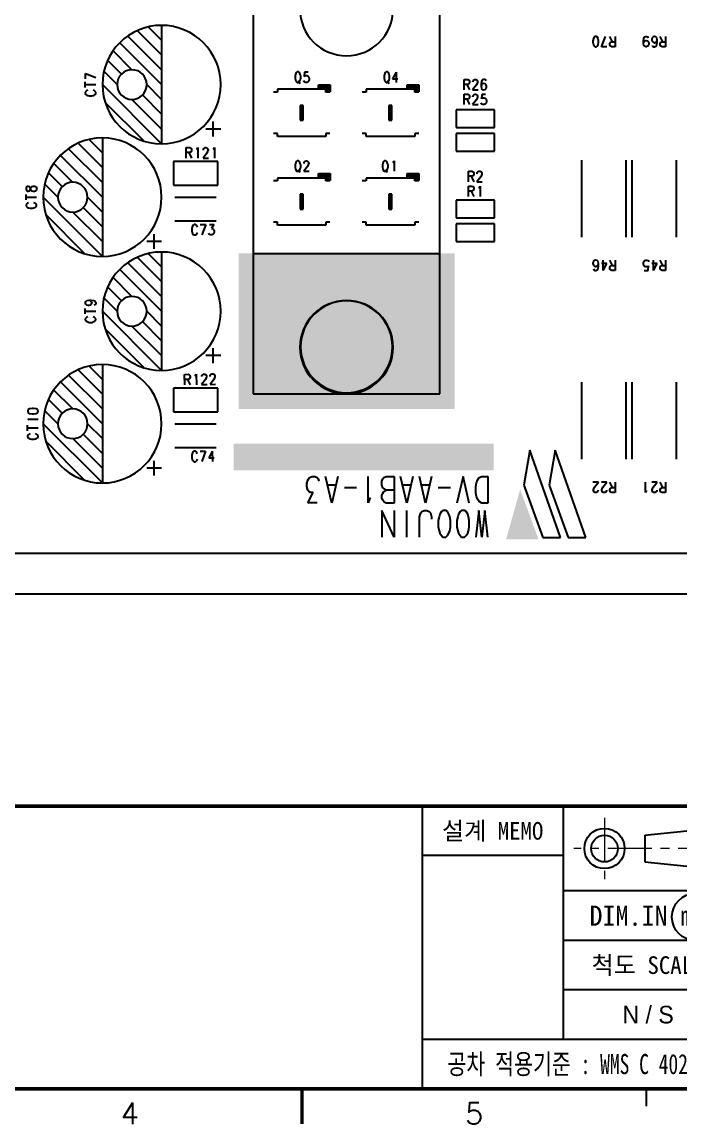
# Model space of a CAD drawing. Extents: x 295 to 953, y 10 to 290.
# Drawn here: x 647.4 to 740.5, y 9.8 to 165.9 of the extents above; entities that cross this region are included whole.
import ezdxf
from ezdxf.enums import TextEntityAlignment as Align

# ---------------------------------------------------------------- set-up
doc = ezdxf.new("R2010")
doc.units = 0
doc.header["$LTSCALE"] = 5
doc.header["$MEASUREMENT"] = 0
doc.linetypes.add('CENTER', pattern=[2, 1.25, -0.25, 0.25, -0.25])
doc.layers.get('0').update_dxf_attribs({"linetype": 'CONTINUOUS', "lineweight": 25})
doc.layers.add('2', color=2, linetype='CENTER', lineweight=13)
for name, color, linetype in [('BOTTOM_SILK_GBR', 5, 'CONTINUOUS'), ('SHEET', 3, 'CONTINUOUS'), ('문자', 4, 'CONTINUOUS'), ('테두리', 3, 'CONTINUOUS')]:
    doc.layers.add(name, color=color, linetype=linetype)
doc.styles.get("Standard").update_dxf_attribs({"font": 'simplex.shx'})
doc.styles.add('굴림', font='')
doc.styles.add('굴림체', font='')
doc.styles.get('굴림').set_extended_font_data('Gulim')
doc.styles.get('굴림체').set_extended_font_data('GulimChe')

# ---------------------------------------------------------------- blocks, each defined once
blk = doc.blocks.new('C')
at = {"layer": '2'}
for p, q in [((252.83, 53.35), (252.83, 44.65)), ((269.53, 49), (248.48, 49))]:
    blk.add_line(p, q, dxfattribs=at)
at = {"layer": 'SHEET'}
for p, q in [((227, 55), (227, 15)), ((247, 55), (247, 22)), ((247, 48), (227, 48)), ((333, 43), (247, 43)), ((333, 36), (247, 36)), ((311, 29), (247, 29)), ((311, 22), (227, 22))]:
    blk.add_line(p, q, dxfattribs=at)
at = {"layer": 'SHEET', "color": 4}
for p, q in [((258.53, 50.9), (268.03, 51.85)), ((258.53, 50.9), (258.53, 47.1)), ((258.53, 47.1), (268.03, 46.15))]:
    blk.add_line(p, q, dxfattribs=at)
for radius in [2.85, 1.9]:
    blk.add_circle((252.83, 49), radius, dxfattribs=at)
at = {"layer": 'SHEET'}
blk.add_circle((265.7, 39.32), 3.32, dxfattribs=at)
at = {"layer": '테두리'}
for points, const_width in [([(15, 285), (15, 15), (405, 15), (405, 285), (15, 285)], 0.5), ([(15, 55), (405, 55)], 0.5), ([(210, 10), (210, 15)], 0.5), ([(258.75, 12.5), (258.75, 15)], 0.3)]:
    blk.add_lwpolyline(points, dxfattribs=dict(at, const_width=const_width))
at = {"layer": '문자', "style": '굴림체'}
for s, height, p in [('설계 MEMO', 2.5, (237, 51.5)), ('DIM.IN mm', 2.85, (259, 39.5)), ('척도 SCALE', 2.5, (259, 32.5))]:
    blk.add_text(s, height=height, dxfattribs=at).set_placement(p, align=Align.MIDDLE_CENTER)
at = {"layer": '문자', "style": '굴림체', "width": 0.75}
blk.add_text('공차 적용기준 : WMS C 40201', height=2.85, dxfattribs=at).set_placement((249, 18.5), align=Align.MIDDLE_CENTER)
at = {"layer": '문자'}
for s, p in [('4', (185.62, 11.5)), ('5', (234.38, 11.5))]:
    blk.add_text(s, height=3, dxfattribs=at).set_placement(p, align=Align.MIDDLE)

msp = doc.modelspace()

# ---------------------------------------------------------------- linework, layer by layer
at = {"layer": 'BOTTOM_SILK_GBR', "color": 0}
for p, q in [((680.09, 222.22), (680.09, 113.32)), ((706.49, 113.32), (706.49, 222.22)), ((667.1, 159.18), (662.28, 164)), ((667.1, 161.28), (663.75, 164.63)), ((667.1, 163.37), (665.21, 165.26)), ((667.1, 165.47), (667.1, 148.7)), ((661.23, 162.95), (667.1, 157.09)), ((728.24, 163.63), (728.18, 163.27)), ((728.18, 163.27), (728.18, 163.07)), ((728.18, 163.07), (728.24, 162.71)), ((728.35, 163.84), (728.24, 163.63)), ((728.24, 162.71), (728.35, 162.51)), ((728.51, 163.9), (728.35, 163.84)), ((728.35, 162.51), (728.51, 162.44)), ((728.62, 163.9), (728.51, 163.9)), ((728.51, 162.44), (728.62, 162.44)), ((728.79, 163.84), (728.62, 163.9)), ((728.62, 162.44), (728.79, 162.51)), ((728.9, 163.63), (728.79, 163.84)), ((728.79, 162.51), (728.9, 162.71)), ((728.95, 163.27), (728.9, 163.63)), ((728.9, 162.71), (728.95, 163.07)), ((728.95, 163.07), (728.95, 163.27)), ((729.37, 162.44), (729.93, 163.9)), ((730.14, 162.44), (729.37, 162.44)), ((730.95, 163.14), (730.56, 163.9)), ((730.56, 162.85), (730.62, 162.98)), ((730.56, 162.71), (730.56, 162.85)), ((730.62, 162.58), (730.56, 162.71)), ((730.62, 162.98), (730.67, 163.07)), ((730.67, 162.51), (730.62, 162.58)), ((730.67, 163.07), (730.83, 163.14)), ((730.83, 162.42), (730.67, 162.51)), ((730.83, 163.14), (731.33, 163.14)), ((731.33, 163.9), (731.33, 162.42)), ((735.31, 163.27), (735.37, 163.63)), ((735.31, 162.91), (735.31, 163.27)), ((735.31, 162.91), (735.37, 163.14)), ((735.37, 162.64), (735.31, 162.91)), ((735.37, 163.63), (735.48, 163.84)), ((735.37, 163.14), (735.48, 163.27)), ((735.48, 162.51), (735.37, 162.64)), ((735.48, 163.84), (735.67, 163.9)), ((735.48, 163.27), (735.67, 163.34)), ((735.67, 162.44), (735.48, 162.51)), ((735.67, 163.9), (735.78, 163.9)), ((735.67, 163.34), (735.72, 163.34)), ((735.72, 162.44), (735.67, 162.44)), ((735.72, 163.34), (735.9, 163.27)), ((735.9, 162.51), (735.72, 162.44)), ((735.78, 163.9), (735.96, 163.84)), ((735.9, 163.27), (736.02, 163.14)), ((736.02, 162.64), (735.9, 162.51)), ((735.96, 163.84), (736.02, 163.7)), ((736.02, 163.14), (736.08, 162.91)), ((736.08, 162.85), (736.02, 162.64)), ((736.08, 162.91), (736.08, 162.85)), ((736.56, 163.7), (736.49, 163.5)), ((736.49, 163.5), (736.49, 163.41)), ((736.49, 163.41), (736.56, 163.21)), ((736.68, 163.84), (736.56, 163.7)), ((736.56, 163.21), (736.68, 163.07)), ((736.56, 162.64), (736.62, 162.51)), ((736.62, 162.51), (736.8, 162.44)), ((736.86, 163.9), (736.68, 163.84)), ((736.68, 163.07), (736.86, 163.01)), ((736.8, 162.44), (736.91, 162.44)), ((736.91, 163.9), (736.86, 163.9)), ((736.86, 163.01), (736.91, 163.01)), ((737.09, 163.84), (736.91, 163.9)), ((736.91, 163.01), (737.09, 163.07)), ((736.91, 162.44), (737.09, 162.51)), ((737.21, 163.7), (737.09, 163.84)), ((737.09, 163.07), (737.21, 163.21)), ((737.09, 162.51), (737.21, 162.71)), ((737.27, 163.41), (737.21, 163.7)), ((737.21, 163.21), (737.27, 163.41)), ((737.21, 162.71), (737.27, 163.07)), ((737.27, 163.07), (737.27, 163.41)), ((738.08, 163.14), (737.68, 163.9)), ((737.68, 162.85), (737.74, 162.98)), ((737.68, 162.71), (737.68, 162.85)), ((737.74, 162.58), (737.68, 162.71)), ((737.74, 162.98), (737.8, 163.07)), ((737.8, 162.51), (737.74, 162.58)), ((737.8, 163.07), (737.96, 163.14)), ((737.96, 162.42), (737.8, 162.51)), ((737.96, 163.14), (738.45, 163.14)), ((738.45, 163.9), (738.45, 162.42)), ((662.91, 159.18), (660.18, 161.9)), ((731.33, 162.42), (730.83, 162.42)), ((738.45, 162.42), (737.96, 162.42)), ((661.44, 158.55), (659.56, 160.44)), ((656.32, 157.89), (656.32, 158.66)), ((656.32, 158.66), (657.78, 158.1)), ((660.81, 157.09), (658.93, 158.97)), ((686.07, 158.52), (686.03, 158.31)), ((686.03, 158.31), (686.03, 157.95)), ((686.03, 157.95), (686.07, 157.75)), ((686.12, 158.65), (686.07, 158.52)), ((686.07, 157.75), (686.12, 157.59)), ((686.22, 158.78), (686.12, 158.65)), ((686.31, 158.88), (686.22, 158.78)), ((686.51, 158.88), (686.31, 158.88)), ((686.6, 158.78), (686.51, 158.88)), ((686.7, 158.65), (686.6, 158.78)), ((686.74, 158.52), (686.7, 158.65)), ((686.7, 157.59), (686.74, 157.75)), ((686.8, 158.31), (686.74, 158.52)), ((686.74, 157.75), (686.8, 157.95)), ((686.8, 157.95), (686.8, 158.31)), ((687.32, 158.85), (687.27, 158.22)), ((687.27, 158.22), (687.32, 158.29)), ((687.87, 158.85), (687.32, 158.85)), ((687.32, 158.29), (687.49, 158.36)), ((687.49, 158.36), (687.65, 158.36)), ((687.65, 158.36), (687.82, 158.29)), ((687.82, 158.29), (687.93, 158.16)), ((687.93, 158.16), (687.99, 157.95)), ((687.99, 157.79), (687.93, 157.59)), ((687.99, 157.95), (687.99, 157.79)), ((698.65, 158.52), (698.6, 158.31)), ((698.6, 158.31), (698.6, 157.95)), ((698.6, 157.95), (698.65, 157.75)), ((698.69, 158.65), (698.65, 158.52)), ((698.65, 157.75), (698.69, 157.59)), ((698.79, 158.78), (698.69, 158.65)), ((698.89, 158.88), (698.79, 158.78)), ((699.08, 158.88), (698.89, 158.88)), ((699.17, 158.78), (699.08, 158.88)), ((699.27, 158.65), (699.17, 158.78)), ((699.32, 158.52), (699.27, 158.65)), ((699.27, 157.59), (699.32, 157.75)), ((699.37, 158.31), (699.32, 158.52)), ((699.32, 157.75), (699.37, 157.95)), ((699.37, 157.95), (699.37, 158.31)), ((700.3, 158.85), (699.79, 157.89)), ((699.79, 157.89), (700.56, 157.89)), ((700.3, 158.85), (700.3, 157.39)), ((709.95, 156.34), (709.95, 157.83)), ((709.95, 157.83), (710.45, 157.83)), ((710.45, 157.83), (710.61, 157.74)), ((711.3, 157.74), (711.41, 157.83)), ((711.41, 157.83), (711.63, 157.83)), ((711.63, 157.83), (711.74, 157.74)), ((712.68, 157.8), (712.5, 157.74)), ((712.8, 157.8), (712.68, 157.8)), ((712.97, 157.74), (712.8, 157.8)), ((656.3, 156.7), (656.3, 157.47)), ((656.3, 157.09), (657.78, 157.09)), ((656.52, 156.23), (656.39, 156.12)), ((656.66, 156.28), (656.52, 156.23)), ((657.58, 156.23), (657.42, 156.28)), ((657.72, 156.12), (657.58, 156.23)), ((667.1, 148.7), (658.72, 157.09)), ((667.1, 154.99), (665, 157.09)), ((683.52, 156.44), (683.52, 156.03)), ((690.37, 156.44), (683.52, 156.44)), ((686.12, 157.59), (686.22, 157.46)), ((686.22, 157.46), (686.31, 157.39)), ((686.31, 157.39), (686.51, 157.39)), ((686.46, 157.66), (686.74, 157.26)), ((686.51, 157.39), (686.6, 157.46)), ((686.6, 157.46), (686.7, 157.59)), ((687.27, 157.53), (687.22, 157.66)), ((687.32, 157.46), (687.27, 157.53)), ((687.49, 157.39), (687.32, 157.46)), ((687.65, 157.39), (687.49, 157.39)), ((687.82, 157.46), (687.65, 157.39)), ((687.93, 157.59), (687.82, 157.46)), ((689.31, 156.57), (689.31, 157.06)), ((689.31, 157.06), (690.96, 157.06)), ((689.31, 156.9), (689.31, 157.06)), ((690.79, 156.9), (689.31, 156.9)), ((689.31, 156.73), (690.63, 156.73)), ((689.31, 156.57), (689.31, 156.73)), ((690.46, 156.57), (689.31, 156.57)), ((690.37, 156.03), (690.37, 156.44)), ((690.46, 156.07), (690.46, 156.57)), ((690.63, 156.73), (690.63, 156.07)), ((690.79, 156.07), (690.79, 156.9)), ((690.96, 157.06), (690.96, 156.07)), ((696.09, 156.44), (696.09, 156.03)), ((702.94, 156.44), (696.09, 156.44)), ((698.69, 157.59), (698.79, 157.46)), ((698.79, 157.46), (698.89, 157.39)), ((698.89, 157.39), (699.08, 157.39)), ((699.03, 157.66), (699.32, 157.26)), ((699.08, 157.39), (699.17, 157.46)), ((699.17, 157.46), (699.27, 157.59)), ((701.88, 156.57), (701.88, 157.06)), ((701.88, 157.06), (703.53, 157.06)), ((701.88, 156.9), (701.88, 157.06)), ((703.37, 156.9), (701.88, 156.9)), ((701.88, 156.73), (703.2, 156.73)), ((701.88, 156.57), (701.88, 156.73)), ((703.04, 156.57), (701.88, 156.57)), ((702.94, 156.03), (702.94, 156.44)), ((703.04, 156.07), (703.04, 156.57)), ((703.2, 156.73), (703.2, 156.07)), ((703.37, 156.07), (703.37, 156.9)), ((703.53, 157.06), (703.53, 156.07)), ((710.45, 157.11), (709.95, 157.11)), ((710.33, 157.11), (710.72, 156.34)), ((710.61, 157.18), (710.45, 157.11)), ((710.61, 157.74), (710.66, 157.67)), ((710.66, 157.27), (710.61, 157.18)), ((710.66, 157.67), (710.72, 157.54)), ((710.72, 157.4), (710.66, 157.27)), ((710.72, 157.54), (710.72, 157.4)), ((711.69, 157.04), (711.14, 156.34)), ((711.14, 156.34), (711.91, 156.34)), ((711.19, 157.54), (711.25, 157.67)), ((711.19, 157.47), (711.19, 157.54)), ((711.25, 157.67), (711.3, 157.74)), ((711.8, 157.27), (711.69, 157.04)), ((711.74, 157.74), (711.8, 157.67)), ((711.8, 157.67), (711.85, 157.54)), ((711.85, 157.4), (711.8, 157.27)), ((711.85, 157.54), (711.85, 157.4)), ((712.38, 157.54), (712.33, 157.18)), ((712.33, 157.18), (712.33, 156.84)), ((712.38, 157.04), (712.33, 156.84)), ((712.33, 156.84), (712.38, 156.55)), ((712.5, 157.74), (712.38, 157.54)), ((712.5, 157.18), (712.38, 157.04)), ((712.38, 156.55), (712.5, 156.41)), ((712.68, 157.24), (712.5, 157.18)), ((712.5, 156.41), (712.68, 156.34)), ((712.74, 157.24), (712.68, 157.24)), ((712.68, 156.34), (712.74, 156.34)), ((712.91, 157.18), (712.74, 157.24)), ((712.74, 156.34), (712.91, 156.41)), ((713.04, 157.04), (712.91, 157.18)), ((712.91, 156.41), (713.04, 156.55)), ((713.04, 157.6), (712.97, 157.74)), ((713.1, 156.84), (713.04, 157.04)), ((713.04, 156.55), (713.1, 156.75)), ((713.1, 156.75), (713.1, 156.84)), ((656.39, 156.12), (656.3, 156.02)), ((656.3, 156.02), (656.3, 155.81)), ((656.3, 155.81), (656.39, 155.71)), ((656.39, 155.71), (656.52, 155.61)), ((656.52, 155.61), (656.66, 155.56)), ((656.66, 155.56), (656.86, 155.51)), ((656.86, 155.51), (657.22, 155.51)), ((657.22, 155.51), (657.42, 155.56)), ((657.42, 155.56), (657.58, 155.61)), ((657.58, 155.61), (657.72, 155.71)), ((657.78, 156.02), (657.72, 156.12)), ((657.72, 155.71), (657.78, 155.81)), ((657.78, 155.81), (657.78, 156.02)), ((667.1, 150.8), (662.91, 154.99)), ((667.1, 152.89), (664.38, 155.62)), ((683.52, 156.03), (682.94, 156.03)), ((690.94, 156.03), (690.37, 156.03)), ((690.96, 156.07), (690.46, 156.07)), ((690.63, 156.07), (690.79, 156.07)), ((696.09, 156.03), (695.51, 156.03)), ((703.52, 156.03), (702.94, 156.03)), ((703.53, 156.07), (703.04, 156.07)), ((703.2, 156.07), (703.37, 156.07)), ((709.95, 154.25), (709.95, 155.73)), ((709.95, 155.73), (710.45, 155.73)), ((710.45, 155.01), (709.95, 155.01)), ((710.33, 155.01), (710.72, 154.25)), ((710.45, 155.73), (710.61, 155.64)), ((710.61, 155.08), (710.45, 155.01)), ((710.61, 155.64), (710.66, 155.58)), ((710.66, 155.17), (710.61, 155.08)), ((710.66, 155.58), (710.72, 155.44)), ((710.72, 155.3), (710.66, 155.17)), ((710.72, 155.44), (710.72, 155.3)), ((711.69, 154.95), (711.14, 154.25)), ((711.19, 155.44), (711.25, 155.58)), ((711.19, 155.37), (711.19, 155.44)), ((711.25, 155.58), (711.3, 155.64)), ((711.3, 155.64), (711.41, 155.73)), ((711.41, 155.73), (711.63, 155.73)), ((711.63, 155.73), (711.74, 155.64)), ((711.8, 155.17), (711.69, 154.95)), ((711.74, 155.64), (711.8, 155.58)), ((711.8, 155.58), (711.85, 155.44)), ((711.85, 155.3), (711.8, 155.17)), ((711.85, 155.44), (711.85, 155.3)), ((712.44, 155.71), (712.38, 155.08)), ((712.38, 155.08), (712.44, 155.15)), ((712.98, 155.71), (712.44, 155.71)), ((712.44, 155.15), (712.6, 155.21)), ((712.6, 155.21), (712.76, 155.21)), ((712.76, 155.21), (712.93, 155.15)), ((712.93, 155.15), (713.04, 155.01)), ((713.04, 155.01), (713.1, 154.81)), ((713.1, 154.65), (713.04, 154.45)), ((713.1, 154.81), (713.1, 154.65)), ((664.59, 149.12), (659.14, 154.57)), ((686.73, 154.15), (686.73, 152.06)), ((687.15, 154.15), (686.73, 154.15)), ((686.94, 152.06), (686.94, 154.15)), ((687.15, 152.06), (687.15, 154.15)), ((699.3, 154.15), (699.3, 152.06)), ((699.72, 154.15), (699.3, 154.15)), ((699.51, 152.06), (699.51, 154.15)), ((699.72, 152.06), (699.72, 154.15)), ((708.8, 153.52), (708.8, 151.01)), ((714.25, 153.52), (708.8, 153.52)), ((711.14, 154.25), (711.91, 154.25)), ((712.38, 154.38), (712.33, 154.52)), ((712.44, 154.31), (712.38, 154.38)), ((712.6, 154.25), (712.44, 154.31)), ((712.76, 154.25), (712.6, 154.25)), ((712.93, 154.31), (712.76, 154.25)), ((713.04, 154.45), (712.93, 154.31)), ((714.25, 151.01), (714.25, 153.52)), ((674.43, 149.75), (674.43, 151.85)), ((686.73, 152.06), (687.15, 152.06)), ((699.3, 152.06), (699.72, 152.06)), ((675.48, 150.8), (673.39, 150.8)), ((683.52, 150.18), (682.94, 150.18)), ((683.52, 149.76), (683.52, 150.18)), ((690.37, 150.18), (690.37, 149.76)), ((690.94, 150.18), (690.37, 150.18)), ((696.09, 150.18), (695.51, 150.18)), ((696.09, 149.76), (696.09, 150.18)), ((702.94, 150.18), (702.94, 149.76)), ((703.52, 150.18), (702.94, 150.18)), ((708.8, 151.01), (714.25, 151.01)), ((708.8, 150.17), (708.8, 147.66)), ((714.25, 150.17), (708.8, 150.17)), ((714.25, 147.66), (714.25, 150.17)), ((658.72, 145.35), (655.37, 148.7)), ((658.72, 147.45), (656.83, 149.33)), ((658.72, 149.54), (658.72, 132.78)), ((690.37, 149.76), (683.52, 149.76)), ((702.94, 149.76), (696.09, 149.76)), ((652.85, 147.03), (658.72, 141.16)), ((658.72, 143.25), (653.9, 148.07)), ((670.59, 146.7), (670.59, 148.19)), ((670.59, 148.19), (671.08, 148.19)), ((671.08, 147.47), (670.59, 147.47)), ((670.97, 147.47), (671.36, 146.7)), ((671.08, 148.19), (671.25, 148.1)), ((671.25, 147.54), (671.08, 147.47)), ((671.25, 148.1), (671.3, 148.03)), ((671.3, 147.63), (671.25, 147.54)), ((671.3, 148.03), (671.36, 147.9)), ((671.36, 147.76), (671.3, 147.63)), ((671.36, 147.9), (671.36, 147.76)), ((672.08, 147.9), (672.14, 147.96)), ((672.14, 147.96), (672.23, 148.17)), ((672.23, 148.17), (672.23, 146.7)), ((673.51, 147.4), (672.97, 146.7)), ((673.02, 147.9), (673.07, 148.03)), ((673.02, 147.83), (673.02, 147.9)), ((673.07, 148.03), (673.13, 148.1)), ((673.13, 148.1), (673.24, 148.19)), ((673.24, 148.19), (673.46, 148.19)), ((673.46, 148.19), (673.57, 148.1)), ((673.62, 147.63), (673.51, 147.4)), ((673.57, 148.1), (673.62, 148.03)), ((673.62, 148.03), (673.68, 147.9)), ((673.68, 147.76), (673.62, 147.63)), ((673.68, 147.9), (673.68, 147.76)), ((674.46, 147.9), (674.52, 147.96)), ((674.52, 147.96), (674.61, 148.17)), ((674.61, 148.17), (674.61, 146.7)), ((708.8, 147.66), (714.25, 147.66)), ((654.53, 143.25), (651.8, 145.98)), ((668.78, 146.19), (668.78, 142.84)), ((675.06, 146.19), (668.78, 146.19)), ((672.97, 146.7), (673.74, 146.7)), ((675.06, 142.84), (675.06, 146.19)), ((686.07, 145.94), (686.03, 145.74)), ((686.03, 145.74), (686.03, 145.38)), ((686.03, 145.38), (686.07, 145.18)), ((686.12, 146.08), (686.07, 145.94)), ((686.22, 146.21), (686.12, 146.08)), ((686.31, 146.3), (686.22, 146.21)), ((686.51, 146.3), (686.31, 146.3)), ((686.6, 146.21), (686.51, 146.3)), ((686.7, 146.08), (686.6, 146.21)), ((686.74, 145.94), (686.7, 146.08)), ((686.8, 145.74), (686.74, 145.94)), ((686.74, 145.18), (686.8, 145.38)), ((686.8, 145.38), (686.8, 145.74)), ((687.76, 145.52), (687.22, 144.82)), ((687.27, 146.01), (687.32, 146.15)), ((687.27, 145.94), (687.27, 146.01)), ((687.32, 146.15), (687.38, 146.21)), ((687.38, 146.21), (687.49, 146.3)), ((687.49, 146.3), (687.71, 146.3)), ((687.71, 146.3), (687.82, 146.21)), ((687.87, 145.74), (687.76, 145.52)), ((687.82, 146.21), (687.87, 146.15)), ((687.87, 146.15), (687.93, 146.01)), ((687.93, 145.88), (687.87, 145.74)), ((687.93, 146.01), (687.93, 145.88)), ((698.44, 145.94), (698.39, 145.74)), ((698.39, 145.74), (698.39, 145.38)), ((698.39, 145.38), (698.44, 145.18)), ((698.48, 146.08), (698.44, 145.94)), ((698.58, 146.21), (698.48, 146.08)), ((698.68, 146.3), (698.58, 146.21)), ((698.87, 146.3), (698.68, 146.3)), ((698.96, 146.21), (698.87, 146.3)), ((699.06, 146.08), (698.96, 146.21)), ((699.11, 145.94), (699.06, 146.08)), ((699.16, 145.74), (699.11, 145.94)), ((699.11, 145.18), (699.16, 145.38)), ((699.16, 145.38), (699.16, 145.74)), ((699.88, 146.01), (699.94, 146.08)), ((699.94, 146.08), (700.03, 146.28)), ((700.03, 146.28), (700.03, 144.82)), ((726.61, 135.5), (726.61, 146.4)), ((732.9, 135.5), (732.9, 146.4)), ((733.74, 135.5), (733.74, 146.4)), ((740.02, 135.5), (740.02, 146.4)), ((653.06, 142.63), (651.17, 144.51)), ((683.52, 143.87), (683.52, 143.46)), ((690.37, 143.87), (683.52, 143.87)), ((686.07, 145.18), (686.12, 145.02)), ((686.12, 145.02), (686.22, 144.89)), ((686.22, 144.89), (686.31, 144.82)), ((686.31, 144.82), (686.51, 144.82)), ((686.46, 145.09), (686.74, 144.68)), ((686.51, 144.82), (686.6, 144.89)), ((686.6, 144.89), (686.7, 145.02)), ((686.7, 145.02), (686.74, 145.18)), ((687.22, 144.82), (687.99, 144.82)), ((689.31, 144), (689.31, 144.49)), ((689.31, 144.49), (690.96, 144.49)), ((689.31, 144.33), (689.31, 144.49)), ((690.79, 144.33), (689.31, 144.33)), ((689.31, 144.16), (690.63, 144.16)), ((689.31, 144), (689.31, 144.16)), ((690.46, 144), (689.31, 144)), ((690.37, 143.46), (690.37, 143.87)), ((690.46, 143.5), (690.46, 144)), ((690.63, 144.16), (690.63, 143.5)), ((690.79, 143.5), (690.79, 144.33)), ((690.96, 144.49), (690.96, 143.5)), ((696.09, 143.87), (696.09, 143.46)), ((702.94, 143.87), (696.09, 143.87)), ((698.44, 145.18), (698.48, 145.02)), ((698.48, 145.02), (698.58, 144.89)), ((698.58, 144.89), (698.68, 144.82)), ((698.68, 144.82), (698.87, 144.82)), ((698.82, 145.09), (699.11, 144.68)), ((698.87, 144.82), (698.96, 144.89)), ((698.96, 144.89), (699.06, 145.02)), ((699.06, 145.02), (699.11, 145.18)), ((701.88, 144), (701.88, 144.49)), ((701.88, 144.49), (703.53, 144.49)), ((701.88, 144.33), (701.88, 144.49)), ((703.37, 144.33), (701.88, 144.33)), ((701.88, 144.16), (703.2, 144.16)), ((701.88, 144), (701.88, 144.16)), ((703.04, 144), (701.88, 144)), ((702.94, 143.46), (702.94, 143.87)), ((703.04, 143.5), (703.04, 144)), ((703.2, 144.16), (703.2, 143.5)), ((703.37, 143.5), (703.37, 144.33)), ((703.53, 144.49), (703.53, 143.5)), ((710.54, 143.35), (710.54, 144.84)), ((710.54, 144.84), (711.04, 144.84)), ((711.04, 144.12), (710.54, 144.12)), ((710.92, 144.12), (711.32, 143.35)), ((711.04, 144.84), (711.2, 144.74)), ((711.2, 144.18), (711.04, 144.12)), ((711.2, 144.74), (711.26, 144.68)), ((711.26, 144.27), (711.2, 144.18)), ((711.26, 144.68), (711.32, 144.54)), ((711.32, 144.41), (711.26, 144.27)), ((711.32, 144.54), (711.32, 144.41)), ((712.28, 144.05), (711.73, 143.35)), ((711.79, 144.54), (711.84, 144.68)), ((711.79, 144.48), (711.79, 144.54)), ((711.84, 144.68), (711.89, 144.74)), ((711.89, 144.74), (712, 144.84)), ((712, 144.84), (712.23, 144.84)), ((712.23, 144.84), (712.33, 144.74)), ((712.39, 144.27), (712.28, 144.05)), ((712.33, 144.74), (712.39, 144.68)), ((712.39, 144.68), (712.44, 144.54)), ((712.44, 144.41), (712.39, 144.27)), ((712.44, 144.54), (712.44, 144.41)), ((648.01, 142.62), (647.94, 142.46)), ((647.94, 142.46), (647.94, 142.23)), ((647.94, 142.23), (648.01, 142.07)), ((648.14, 142.67), (648.01, 142.62)), ((648.28, 142.67), (648.14, 142.67)), ((648.44, 142.62), (648.28, 142.67)), ((648.5, 142.51), (648.44, 142.62)), ((648.44, 142.07), (648.5, 142.18)), ((648.57, 142.29), (648.5, 142.51)), ((648.5, 142.18), (648.57, 142.4)), ((648.57, 142.4), (648.64, 142.56)), ((648.64, 142.12), (648.57, 142.29)), ((648.64, 142.56), (648.77, 142.67)), ((648.77, 142.67), (648.91, 142.73)), ((648.91, 142.73), (649.13, 142.73)), ((649.13, 142.73), (649.27, 142.67)), ((649.27, 142.67), (649.33, 142.62)), ((649.33, 142.62), (649.4, 142.46)), ((649.4, 142.23), (649.33, 142.07)), ((649.4, 142.46), (649.4, 142.23)), ((652.43, 141.16), (650.55, 143.05)), ((668.78, 142.84), (675.06, 142.84)), ((683.52, 143.46), (682.94, 143.46)), ((690.94, 143.46), (690.37, 143.46)), ((690.96, 143.5), (690.46, 143.5)), ((690.63, 143.5), (690.79, 143.5)), ((696.09, 143.46), (695.51, 143.46)), ((703.52, 143.46), (702.94, 143.46)), ((703.53, 143.5), (703.04, 143.5)), ((703.2, 143.5), (703.37, 143.5)), ((710.54, 141.26), (710.54, 142.74)), ((710.54, 142.74), (711.04, 142.74)), ((711.04, 142.74), (711.2, 142.65)), ((711.2, 142.65), (711.26, 142.58)), ((711.26, 142.18), (711.2, 142.09)), ((711.26, 142.58), (711.32, 142.45)), ((711.32, 142.31), (711.26, 142.18)), ((711.32, 142.45), (711.32, 142.31)), ((711.73, 143.35), (712.5, 143.35)), ((712.03, 142.45), (712.1, 142.52)), ((712.1, 142.52), (712.19, 142.72)), ((712.19, 142.72), (712.19, 141.26)), ((647.92, 140.77), (647.92, 141.55)), ((647.92, 141.16), (649.4, 141.16)), ((648.01, 142.07), (648.14, 142.02)), ((648.14, 142.02), (648.28, 142.02)), ((648.28, 142.02), (648.44, 142.07)), ((648.77, 142.02), (648.64, 142.12)), ((648.91, 141.96), (648.77, 142.02)), ((649.13, 141.96), (648.91, 141.96)), ((649.27, 142.02), (649.13, 141.96)), ((649.33, 142.07), (649.27, 142.02)), ((658.72, 132.78), (650.34, 141.16)), ((658.72, 139.06), (656.62, 141.16)), ((668.99, 141.16), (674.85, 141.16)), ((686.73, 141.58), (686.73, 139.48)), ((687.15, 141.58), (686.73, 141.58)), ((686.94, 139.48), (686.94, 141.58)), ((687.15, 139.48), (687.15, 141.58)), ((699.3, 141.58), (699.3, 139.48)), ((699.72, 141.58), (699.3, 141.58)), ((699.51, 139.48), (699.51, 141.58)), ((699.72, 139.48), (699.72, 141.58)), ((708.8, 140.74), (708.8, 138.23)), ((714.25, 140.74), (708.8, 140.74)), ((711.04, 142.02), (710.54, 142.02)), ((710.92, 142.02), (711.32, 141.26)), ((711.2, 142.09), (711.04, 142.02)), ((714.25, 138.23), (714.25, 140.74)), ((648.01, 140.2), (647.92, 140.1)), ((647.92, 140.1), (647.92, 139.89)), ((647.92, 139.89), (648.01, 139.79)), ((648.14, 140.3), (648.01, 140.2)), ((648.01, 139.79), (648.14, 139.69)), ((648.28, 140.36), (648.14, 140.3)), ((648.14, 139.69), (648.28, 139.63)), ((648.28, 139.63), (648.48, 139.59)), ((648.48, 139.59), (648.84, 139.59)), ((648.84, 139.59), (649.04, 139.63)), ((649.2, 140.3), (649.04, 140.36)), ((649.04, 139.63), (649.2, 139.69)), ((649.33, 140.2), (649.2, 140.3)), ((649.2, 139.69), (649.33, 139.79)), ((649.4, 140.1), (649.33, 140.2)), ((649.33, 139.79), (649.4, 139.89)), ((649.4, 139.89), (649.4, 140.1)), ((658.72, 134.87), (654.53, 139.06)), ((658.72, 136.97), (655.99, 139.69)), ((686.73, 139.48), (687.15, 139.48)), ((699.3, 139.48), (699.72, 139.48)), ((656.2, 133.2), (650.76, 138.64)), ((668.99, 137.81), (674.85, 137.81)), ((683.52, 137.6), (682.94, 137.6)), ((683.52, 137.19), (683.52, 137.6)), ((690.37, 137.6), (690.37, 137.19)), ((690.94, 137.6), (690.37, 137.6)), ((696.09, 137.6), (695.51, 137.6)), ((696.09, 137.19), (696.09, 137.6)), ((702.94, 137.6), (702.94, 137.19)), ((703.52, 137.6), (702.94, 137.6)), ((708.8, 138.23), (714.25, 138.23)), ((666.05, 133.83), (666.05, 135.92)), ((671.44, 136.93), (671.39, 136.73)), ((671.39, 136.73), (671.39, 136.37)), ((671.39, 136.37), (671.44, 136.17)), ((671.49, 137.07), (671.44, 136.93)), ((671.44, 136.17), (671.49, 136.01)), ((671.59, 137.2), (671.49, 137.07)), ((671.49, 136.01), (671.59, 135.87)), ((671.7, 137.29), (671.59, 137.2)), ((671.9, 137.29), (671.7, 137.29)), ((672, 137.2), (671.9, 137.29)), ((672.11, 137.07), (672, 137.2)), ((672, 135.87), (672.11, 136.01)), ((672.17, 136.93), (672.11, 137.07)), ((672.11, 136.01), (672.17, 136.17)), ((672.58, 137.27), (673.35, 137.27)), ((673.35, 137.27), (672.8, 135.81)), ((673.82, 135.94), (673.77, 136.08)), ((673.88, 135.87), (673.82, 135.94)), ((673.88, 137.27), (674.48, 137.27)), ((674.48, 137.27), (674.15, 136.71)), ((674.15, 136.71), (674.32, 136.71)), ((674.32, 136.71), (674.43, 136.64)), ((674.48, 136.01), (674.37, 135.87)), ((674.43, 136.64), (674.48, 136.57)), ((674.48, 136.57), (674.54, 136.37)), ((674.54, 136.21), (674.48, 136.01)), ((674.54, 136.37), (674.54, 136.21)), ((690.37, 137.19), (683.52, 137.19)), ((702.94, 137.19), (696.09, 137.19)), ((708.8, 137.39), (708.8, 134.87)), ((714.25, 137.39), (708.8, 137.39)), ((714.25, 134.87), (714.25, 137.39)), ((667.1, 134.87), (665, 134.87)), ((671.59, 135.87), (671.7, 135.81)), ((671.7, 135.81), (671.9, 135.81)), ((671.9, 135.81), (672, 135.87)), ((674.04, 135.81), (673.88, 135.87)), ((674.21, 135.81), (674.04, 135.81)), ((674.37, 135.87), (674.21, 135.81)), ((708.8, 134.87), (714.25, 134.87)), ((667.1, 131.31), (665.21, 133.2)), ((667.1, 133.41), (667.1, 116.64)), ((706.49, 133.12), (680.09, 133.12)), ((667.1, 127.12), (662.28, 131.94)), ((667.1, 129.22), (663.75, 132.57)), ((728.24, 132.06), (728.18, 131.86)), ((728.18, 131.86), (728.18, 131.77)), ((728.18, 131.77), (728.24, 131.56)), ((728.37, 132.19), (728.24, 132.06)), ((728.24, 131.56), (728.37, 131.43)), ((728.54, 132.26), (728.37, 132.19)), ((728.37, 131.43), (728.54, 131.36)), ((728.6, 132.26), (728.54, 132.26)), ((728.54, 131.36), (728.6, 131.36)), ((728.78, 132.19), (728.6, 132.26)), ((728.6, 131.36), (728.78, 131.43)), ((728.9, 132.06), (728.78, 132.19)), ((728.78, 131.43), (728.9, 131.56)), ((728.95, 131.77), (728.9, 132.06)), ((728.9, 131.56), (728.95, 131.77)), ((728.9, 131.07), (728.95, 131.43)), ((728.95, 131.43), (728.95, 131.77)), ((730.14, 131.77), (729.37, 131.77)), ((729.63, 130.8), (729.63, 132.26)), ((729.63, 130.8), (730.14, 131.77)), ((730.95, 131.5), (730.56, 132.26)), ((730.56, 131.2), (730.62, 131.34)), ((730.56, 131.07), (730.56, 131.2)), ((730.62, 131.34), (730.67, 131.43)), ((730.67, 131.43), (730.83, 131.5)), ((730.83, 131.5), (731.33, 131.5)), ((731.33, 132.26), (731.33, 130.78)), ((735.31, 131.86), (735.37, 132.06)), ((735.31, 131.7), (735.31, 131.86)), ((735.37, 131.5), (735.31, 131.7)), ((735.37, 132.06), (735.48, 132.19)), ((735.48, 131.36), (735.37, 131.5)), ((735.48, 132.19), (735.65, 132.26)), ((735.65, 131.3), (735.48, 131.36)), ((735.65, 132.26), (735.81, 132.26)), ((735.81, 131.3), (735.65, 131.3)), ((735.81, 132.26), (735.97, 132.19)), ((735.97, 131.36), (735.81, 131.3)), ((735.97, 132.19), (736.02, 132.13)), ((735.97, 130.8), (736.02, 131.43)), ((736.02, 131.43), (735.97, 131.36)), ((736.02, 132.13), (736.08, 131.99)), ((737.27, 131.77), (736.49, 131.77)), ((736.76, 130.8), (736.76, 132.26)), ((736.76, 130.8), (737.27, 131.77)), ((738.08, 131.5), (737.68, 132.26)), ((737.68, 131.2), (737.74, 131.34)), ((737.68, 131.07), (737.68, 131.2)), ((737.74, 131.34), (737.8, 131.43)), ((737.8, 131.43), (737.96, 131.5)), ((737.96, 131.5), (738.45, 131.5)), ((738.45, 132.26), (738.45, 130.78)), ((662.91, 127.12), (660.18, 129.84)), ((661.23, 130.89), (667.1, 125.02)), ((728.24, 131), (728.31, 130.87)), ((728.31, 130.87), (728.48, 130.8)), ((728.48, 130.8), (728.6, 130.8)), ((728.6, 130.8), (728.78, 130.87)), ((728.78, 130.87), (728.9, 131.07)), ((730.62, 130.93), (730.56, 131.07)), ((730.67, 130.87), (730.62, 130.93)), ((730.83, 130.78), (730.67, 130.87)), ((731.33, 130.78), (730.83, 130.78)), ((735.42, 130.8), (735.97, 130.8)), ((737.74, 130.93), (737.68, 131.07)), ((737.8, 130.87), (737.74, 130.93)), ((737.96, 130.78), (737.8, 130.87)), ((738.45, 130.78), (737.96, 130.78)), ((661.44, 126.49), (659.56, 128.38)), ((656.39, 126.42), (656.52, 126.54)), ((656.52, 126.54), (656.79, 126.6)), ((656.79, 126.6), (657.02, 126.54)), ((656.79, 126.6), (657.15, 126.6)), ((657.02, 126.54), (657.15, 126.42)), ((657.15, 126.6), (657.51, 126.54)), ((657.51, 126.54), (657.72, 126.42)), ((660.81, 125.02), (658.93, 126.91)), ((656.3, 124.64), (656.3, 125.41)), ((656.3, 125.02), (657.78, 125.02)), ((656.32, 126.24), (656.39, 126.42)), ((656.32, 126.18), (656.32, 126.24)), ((656.39, 126), (656.32, 126.18)), ((656.52, 125.88), (656.39, 126)), ((656.73, 125.83), (656.52, 125.88)), ((656.79, 125.83), (656.73, 125.83)), ((657.02, 125.88), (656.79, 125.83)), ((657.15, 126), (657.02, 125.88)), ((657.15, 126.42), (657.22, 126.24)), ((657.22, 126.18), (657.15, 126)), ((657.22, 126.24), (657.22, 126.18)), ((657.72, 125.94), (657.58, 125.88)), ((657.72, 126.42), (657.78, 126.24)), ((657.78, 126.12), (657.72, 125.94)), ((657.78, 126.24), (657.78, 126.12)), ((667.1, 116.64), (658.72, 125.02)), ((667.1, 122.93), (665, 125.02)), ((656.39, 124.06), (656.3, 123.96)), ((656.3, 123.96), (656.3, 123.75)), ((656.3, 123.75), (656.39, 123.65)), ((656.52, 124.17), (656.39, 124.06)), ((656.39, 123.65), (656.52, 123.55)), ((656.66, 124.22), (656.52, 124.17)), ((656.52, 123.55), (656.66, 123.5)), ((656.66, 123.5), (656.86, 123.45)), ((656.86, 123.45), (657.22, 123.45)), ((657.22, 123.45), (657.42, 123.5)), ((657.58, 124.17), (657.42, 124.22)), ((657.42, 123.5), (657.58, 123.55)), ((657.72, 124.06), (657.58, 124.17)), ((657.58, 123.55), (657.72, 123.65)), ((657.78, 123.96), (657.72, 124.06)), ((657.72, 123.65), (657.78, 123.75)), ((657.78, 123.75), (657.78, 123.96)), ((667.1, 120.83), (664.38, 123.56)), ((664.59, 117.06), (659.14, 122.51)), ((667.1, 118.74), (662.91, 122.93)), ((675.48, 118.74), (673.39, 118.74)), ((674.43, 117.69), (674.43, 119.79)), ((658.72, 115.38), (656.83, 117.27)), ((658.72, 117.48), (658.72, 100.72)), ((658.72, 111.19), (653.9, 116.01)), ((658.72, 113.29), (655.37, 116.64)), ((670.37, 116.09), (670.86, 116.1)), ((670.39, 114.6), (670.37, 116.09)), ((670.86, 116.1), (671.03, 116.01)), ((671.03, 116.01), (671.08, 115.94)), ((671.08, 115.94), (671.14, 115.81)), ((671.15, 115.68), (671.09, 115.54)), ((671.14, 115.81), (671.15, 115.68)), ((671.86, 115.82), (671.92, 115.89)), ((671.92, 115.89), (672.01, 116.1)), ((672.01, 116.1), (672.04, 114.63)), ((672.8, 115.84), (672.85, 115.98)), ((672.8, 115.77), (672.8, 115.84)), ((672.85, 115.98), (672.91, 116.04)), ((672.91, 116.04), (673.01, 116.14)), ((673.01, 116.14), (673.24, 116.14)), ((673.24, 116.14), (673.35, 116.05)), ((673.41, 115.58), (673.31, 115.35)), ((673.35, 116.05), (673.4, 115.99)), ((673.4, 115.99), (673.46, 115.85)), ((673.46, 115.72), (673.41, 115.58)), ((673.46, 115.85), (673.46, 115.72)), ((673.99, 115.86), (674.04, 116)), ((673.99, 115.79), (673.99, 115.86)), ((674.04, 116), (674.09, 116.06)), ((674.09, 116.06), (674.2, 116.16)), ((674.2, 116.16), (674.42, 116.16)), ((674.42, 116.16), (674.53, 116.07)), ((674.6, 115.6), (674.49, 115.37)), ((674.53, 116.07), (674.59, 116.01)), ((674.59, 116.01), (674.65, 115.87)), ((674.65, 115.74), (674.6, 115.6)), ((674.65, 115.87), (674.65, 115.74)), ((652.85, 114.97), (658.72, 109.1)), ((668.78, 114.13), (668.78, 110.77)), ((675.06, 114.13), (668.78, 114.13)), ((670.87, 115.38), (670.38, 115.37)), ((670.76, 115.38), (671.17, 114.62)), ((671.04, 115.45), (670.87, 115.38)), ((671.09, 115.54), (671.04, 115.45)), ((673.31, 115.35), (672.77, 114.65)), ((672.77, 114.65), (673.54, 114.66)), ((674.49, 115.37), (673.96, 114.67)), ((673.96, 114.67), (674.73, 114.68)), ((675.06, 110.77), (675.06, 114.13)), ((726.61, 104.07), (726.61, 114.97)), ((732.9, 104.07), (732.9, 114.97)), ((733.74, 104.07), (733.74, 114.97)), ((740.02, 104.07), (740.02, 114.97)), ((654.53, 111.19), (651.8, 113.92)), ((680.09, 113.32), (706.49, 113.32)), ((648.22, 111.1), (648.15, 110.93)), ((648.15, 110.93), (648.15, 110.83)), ((648.42, 111.21), (648.22, 111.1)), ((648.78, 111.27), (648.42, 111.21)), ((648.98, 111.27), (648.78, 111.27)), ((649.34, 111.21), (648.98, 111.27)), ((649.54, 111.1), (649.34, 111.21)), ((649.61, 110.93), (649.54, 111.1)), ((649.61, 110.83), (649.61, 110.93)), ((652.43, 109.1), (650.55, 110.98)), ((653.06, 110.57), (651.17, 112.45)), ((648.15, 110.83), (648.22, 110.66)), ((648.35, 109.67), (648.15, 109.76)), ((648.15, 109.76), (649.61, 109.76)), ((648.22, 110.66), (648.42, 110.55)), ((648.42, 109.61), (648.35, 109.67)), ((648.42, 110.55), (648.78, 110.49)), ((648.78, 110.49), (648.98, 110.49)), ((648.98, 110.49), (649.34, 110.55)), ((649.34, 110.55), (649.54, 110.66)), ((649.54, 110.66), (649.61, 110.83)), ((668.78, 110.77), (675.06, 110.77)), ((648.13, 108.12), (648.13, 108.89)), ((648.13, 108.5), (649.61, 108.5)), ((658.72, 100.72), (650.34, 109.1)), ((658.72, 107), (656.62, 109.1)), ((668.99, 109.1), (674.85, 109.1)), ((648.22, 107.54), (648.13, 107.44)), ((648.13, 107.44), (648.13, 107.23)), ((648.13, 107.23), (648.22, 107.13)), ((648.35, 107.65), (648.22, 107.54)), ((648.22, 107.13), (648.35, 107.03)), ((648.49, 107.7), (648.35, 107.65)), ((648.35, 107.03), (648.49, 106.98)), ((648.49, 106.98), (648.69, 106.93)), ((648.69, 106.93), (649.05, 106.93)), ((649.05, 106.93), (649.25, 106.98)), ((649.41, 107.65), (649.25, 107.7)), ((649.25, 106.98), (649.41, 107.03)), ((649.54, 107.54), (649.41, 107.65)), ((649.41, 107.03), (649.54, 107.13)), ((649.61, 107.44), (649.54, 107.54)), ((649.54, 107.13), (649.61, 107.23)), ((649.61, 107.23), (649.61, 107.44)), ((656.2, 101.14), (650.76, 106.58)), ((658.72, 102.81), (654.53, 107)), ((658.72, 104.91), (655.99, 107.63)), ((668.99, 105.75), (674.85, 105.75)), ((671.43, 104.84), (671.39, 104.64)), ((671.48, 104.98), (671.43, 104.84)), ((671.58, 105.12), (671.48, 104.98)), ((671.68, 105.21), (671.58, 105.12)), ((671.89, 105.21), (671.68, 105.21)), ((671.99, 105.12), (671.89, 105.21)), ((672.1, 104.99), (671.99, 105.12)), ((672.16, 104.86), (672.1, 104.99)), ((672.57, 105.2), (673.34, 105.21)), ((673.34, 105.21), (672.81, 103.74)), ((674.27, 105.23), (673.77, 104.26)), ((674.27, 105.23), (674.29, 103.77)), ((719.24, 105.38), (718.37, 100.43)), ((723.57, 93), (719.24, 105.38)), ((722.82, 105.38), (721.96, 100.43)), ((727.16, 93), (722.82, 105.38)), ((666.05, 101.76), (666.05, 103.86)), ((671.39, 104.64), (671.4, 104.28)), ((671.4, 104.28), (671.45, 104.08)), ((671.45, 104.08), (671.5, 103.92)), ((671.5, 103.92), (671.61, 103.79)), ((671.61, 103.79), (671.71, 103.72)), ((671.71, 103.72), (671.92, 103.73)), ((671.92, 103.73), (672.02, 103.8)), ((672.02, 103.8), (672.12, 103.93)), ((672.12, 103.93), (672.17, 104.09)), ((673.77, 104.26), (674.54, 104.27)), ((667.1, 102.81), (665, 102.81)), ((688.05, 101.49), (688.41, 101.66)), ((688.41, 101.66), (688.79, 101.66)), ((688.79, 101.66), (689.15, 101.49)), ((691.2, 97.87), (690.33, 101.66)), ((692.05, 101.66), (691.2, 97.87)), ((696.35, 97.92), (696.35, 101.66)), ((698.55, 101.49), (698.92, 101.66)), ((698.92, 101.66), (700.02, 101.66)), ((700.02, 101.66), (700.02, 97.87)), ((701.83, 97.87), (700.95, 101.66)), ((702.68, 101.66), (701.83, 97.87)), ((704.49, 97.87), (703.61, 101.66)), ((705.33, 101.66), (704.49, 97.87)), ((709.8, 101.66), (708.92, 97.87)), ((710.65, 97.87), (709.8, 101.66)), ((712.08, 101.49), (712.44, 101.66)), ((712.44, 101.66), (713.3, 101.66)), ((713.3, 101.66), (713.3, 97.87)), ((687.67, 100.63), (687.81, 101.14)), ((687.67, 100.22), (687.67, 100.63)), ((687.81, 99.71), (687.67, 100.22)), ((687.81, 101.14), (688.05, 101.49)), ((689.15, 101.49), (689.27, 101.32)), ((689.27, 101.32), (689.39, 100.97)), ((691.74, 100.4), (690.65, 100.4)), ((694.71, 100.05), (692.98, 100.05)), ((698.29, 100.97), (698.43, 101.32)), ((698.29, 100.4), (698.29, 100.97)), ((698.43, 100.05), (698.29, 100.4)), ((698.43, 101.32), (698.55, 101.49)), ((698.55, 99.88), (698.43, 100.05)), ((702.37, 100.4), (701.28, 100.4)), ((705.02, 100.4), (703.94, 100.4)), ((707.99, 100.05), (706.26, 100.05)), ((711.58, 100.22), (711.71, 100.74)), ((711.58, 99.3), (711.58, 100.22)), ((711.71, 100.74), (711.84, 101.14)), ((711.84, 101.14), (712.08, 101.49)), ((718.37, 100.43), (721.09, 93)), ((721.96, 100.43), (724.68, 93)), ((728.95, 100.83), (728.18, 100.83)), ((728.3, 99.91), (728.41, 100.13)), ((728.41, 100.13), (728.95, 100.83)), ((730.14, 100.83), (729.37, 100.83)), ((729.48, 99.91), (729.59, 100.13)), ((729.59, 100.13), (730.14, 100.83)), ((730.95, 100.06), (730.56, 100.83)), ((730.62, 99.91), (730.67, 100)), ((730.67, 100), (730.83, 100.06)), ((730.83, 100.06), (731.33, 100.06)), ((731.33, 100.83), (731.33, 99.35)), ((735.62, 99.37), (735.62, 100.83)), ((737.27, 100.83), (736.49, 100.83)), ((736.61, 99.91), (736.72, 100.13)), ((736.72, 100.13), (737.27, 100.83)), ((738.08, 100.06), (737.68, 100.83)), ((737.74, 99.91), (737.8, 100)), ((737.8, 100), (737.96, 100.06)), ((737.96, 100.06), (738.45, 100.06)), ((738.45, 100.83), (738.45, 99.35)), ((687.93, 99.53), (687.81, 99.71)), ((687.81, 97.92), (688.55, 99.36)), ((688.17, 99.36), (687.93, 99.53)), ((688.55, 99.36), (688.17, 99.36)), ((696.55, 98.44), (696.35, 97.92)), ((696.69, 98.61), (696.55, 98.44)), ((698.29, 98.96), (698.43, 99.3)), ((698.29, 98.61), (698.29, 98.96)), ((698.43, 98.27), (698.29, 98.61)), ((698.43, 99.3), (698.55, 99.53)), ((698.92, 99.71), (698.55, 99.88)), ((698.55, 99.53), (698.92, 99.71)), ((700.02, 99.71), (698.92, 99.71)), ((711.71, 98.79), (711.58, 99.3)), ((711.84, 98.44), (711.71, 98.79)), ((712.08, 98.1), (711.84, 98.44)), ((728.24, 99.77), (728.3, 99.91)), ((728.24, 99.64), (728.24, 99.77)), ((728.3, 99.5), (728.24, 99.64)), ((728.35, 99.44), (728.3, 99.5)), ((728.46, 99.35), (728.35, 99.44)), ((728.68, 99.35), (728.46, 99.35)), ((728.79, 99.44), (728.68, 99.35)), ((728.84, 99.5), (728.79, 99.44)), ((728.9, 99.64), (728.84, 99.5)), ((728.9, 99.7), (728.9, 99.64)), ((729.43, 99.77), (729.48, 99.91)), ((729.43, 99.64), (729.43, 99.77)), ((729.48, 99.5), (729.43, 99.64)), ((729.54, 99.44), (729.48, 99.5)), ((729.65, 99.35), (729.54, 99.44)), ((729.87, 99.35), (729.65, 99.35)), ((729.98, 99.44), (729.87, 99.35)), ((730.03, 99.5), (729.98, 99.44)), ((730.09, 99.64), (730.03, 99.5)), ((730.09, 99.7), (730.09, 99.64)), ((730.56, 99.77), (730.62, 99.91)), ((730.56, 99.64), (730.56, 99.77)), ((730.62, 99.5), (730.56, 99.64)), ((730.67, 99.44), (730.62, 99.5)), ((730.83, 99.35), (730.67, 99.44)), ((731.33, 99.35), (730.83, 99.35)), ((735.72, 99.57), (735.62, 99.37)), ((735.78, 99.64), (735.72, 99.57)), ((736.56, 99.77), (736.61, 99.91)), ((736.56, 99.64), (736.56, 99.77)), ((736.61, 99.5), (736.56, 99.64)), ((736.66, 99.44), (736.61, 99.5)), ((736.77, 99.35), (736.66, 99.44)), ((737, 99.35), (736.77, 99.35)), ((737.1, 99.44), (737, 99.35)), ((737.16, 99.5), (737.1, 99.44)), ((737.21, 99.64), (737.16, 99.5)), ((737.21, 99.7), (737.21, 99.64)), ((737.68, 99.77), (737.74, 99.91)), ((737.68, 99.64), (737.68, 99.77)), ((737.74, 99.5), (737.68, 99.64)), ((737.8, 99.44), (737.74, 99.5)), ((737.96, 99.35), (737.8, 99.44)), ((738.45, 99.35), (737.96, 99.35)), ((689.15, 97.92), (687.81, 97.92)), ((700.02, 93.05), (698.29, 96.84)), ((698.29, 96.84), (698.29, 93.05)), ((698.55, 98.1), (698.43, 98.27)), ((698.92, 97.87), (698.55, 98.1)), ((700.02, 97.87), (698.92, 97.87)), ((700.02, 96.84), (700.02, 93.05)), ((701.81, 93.05), (701.81, 96.84)), ((703.97, 96.67), (704.3, 96.84)), ((704.3, 96.84), (704.66, 96.84)), ((704.66, 96.84), (704.99, 96.67)), ((706.92, 96.84), (706.71, 96.67)), ((707.35, 96.84), (706.92, 96.84)), ((707.56, 96.67), (707.35, 96.84)), ((709.58, 96.84), (709.37, 96.67)), ((710.01, 96.84), (709.58, 96.84)), ((710.22, 96.67), (710.01, 96.84)), ((712.03, 96.84), (711.58, 93.05)), ((712.46, 93.05), (712.03, 96.84)), ((712.44, 97.87), (712.08, 98.1)), ((713.3, 97.87), (712.44, 97.87)), ((712.89, 96.84), (712.46, 93.05)), ((713.3, 93.05), (712.89, 96.84)), ((703.62, 95.92), (703.8, 96.5)), ((703.62, 93.05), (703.62, 95.92)), ((703.8, 96.5), (703.97, 96.67)), ((704.99, 96.67), (705.16, 96.5)), ((705.16, 96.5), (705.33, 95.92)), ((705.33, 95.92), (705.33, 95.58)), ((706.38, 95.92), (706.26, 95.4)), ((706.26, 95.4), (706.26, 94.48)), ((706.49, 96.32), (706.38, 95.92)), ((706.71, 96.67), (706.49, 96.32)), ((707.78, 96.32), (707.56, 96.67)), ((707.89, 95.92), (707.78, 96.32)), ((707.99, 95.4), (707.89, 95.92)), ((707.99, 94.48), (707.99, 95.4)), ((709.04, 95.92), (708.92, 95.4)), ((708.92, 95.4), (708.92, 94.48)), ((709.15, 96.32), (709.04, 95.92)), ((709.37, 96.67), (709.15, 96.32)), ((710.44, 96.32), (710.22, 96.67)), ((710.54, 95.92), (710.44, 96.32)), ((710.65, 95.4), (710.54, 95.92)), ((710.65, 94.48), (710.65, 95.4)), ((706.26, 94.48), (706.38, 93.97)), ((706.38, 93.97), (706.49, 93.62)), ((707.78, 93.62), (707.89, 93.97)), ((707.89, 93.97), (707.99, 94.48)), ((708.92, 94.48), (709.04, 93.97)), ((709.04, 93.97), (709.15, 93.62)), ((710.44, 93.62), (710.54, 93.97)), ((710.54, 93.97), (710.65, 94.48)), ((706.49, 93.62), (706.71, 93.28)), ((706.71, 93.28), (706.92, 93.05)), ((706.92, 93.05), (707.35, 93.05)), ((707.35, 93.05), (707.56, 93.28)), ((707.56, 93.28), (707.78, 93.62)), ((709.15, 93.62), (709.37, 93.28)), ((709.37, 93.28), (709.58, 93.05)), ((709.58, 93.05), (710.01, 93.05)), ((710.01, 93.05), (710.22, 93.28)), ((710.22, 93.28), (710.44, 93.62)), ((721.09, 93), (723.57, 93)), ((724.68, 93), (727.16, 93)), ((530.23, 90.78), (841.25, 90.78)), ((868.48, 85), (508.78, 85))]:
    msp.add_line(p, q, dxfattribs=at)
for centre, radius, start, end in [((693.29, 167.77), 6.6, 90, 270), ((693.29, 167.77), 6.6, 270, 90), ((667.1, 157.09), 8.38, 0, 180), ((662.91, 157.09), 2.1, 0, 180), ((667.1, 157.09), 8.38, 180, 0), ((662.91, 157.09), 2.1, 180, 0), ((658.72, 141.16), 8.38, 0, 180), ((654.53, 141.16), 2.1, 0, 180), ((658.72, 141.16), 8.38, 180, 0), ((654.53, 141.16), 2.1, 180, 0), ((667.1, 125.02), 8.38, 0, 180), ((662.91, 125.02), 2.1, 0, 180), ((693.29, 119.92), 6.6, 90, 270), ((693.29, 119.92), 6.6, 270, 90), ((667.1, 125.02), 8.38, 180, 0), ((662.91, 125.02), 2.1, 180, 0), ((693.29, 119.99), 6.5, 0, 180), ((693.29, 119.99), 6.5, 180, 0), ((658.72, 109.1), 8.38, 0, 180), ((654.53, 109.1), 2.1, 0, 180), ((658.72, 109.1), 8.38, 180, 0), ((654.53, 109.1), 2.1, 180, 0)]:
    msp.add_arc(centre, radius, start, end, dxfattribs=at)
for points in [[(708.59, 111.19), (708.59, 133.2), (678, 111.19), (678, 133.2)], [(708.59, 133.2), (708.59, 133.2), (678, 133.2), (708.59, 133.2)], [(714.1, 102.51), (714.1, 106.28), (677.31, 102.51), (677.31, 106.28)], [(714.1, 106.28), (714.1, 106.28), (677.31, 106.28), (714.1, 106.28)], [(720.47, 92.76), (717.87, 99.81), (715.89, 92.76), (717.87, 99.81)]]:
    msp.add_solid(points, dxfattribs=at)

# ---------------------------------------------------------------- block references
msp.add_blockref('C', (476.98, 0))

# ---------------------------------------------------------------- texts
at = {"layer": '문자', "style": '굴림'}
msp.add_text('N / S', height=2.5, dxfattribs=at).set_placement((735.98, 25.5), align=Align.MIDDLE_CENTER)

doc.saveas('drawing.dxf')
